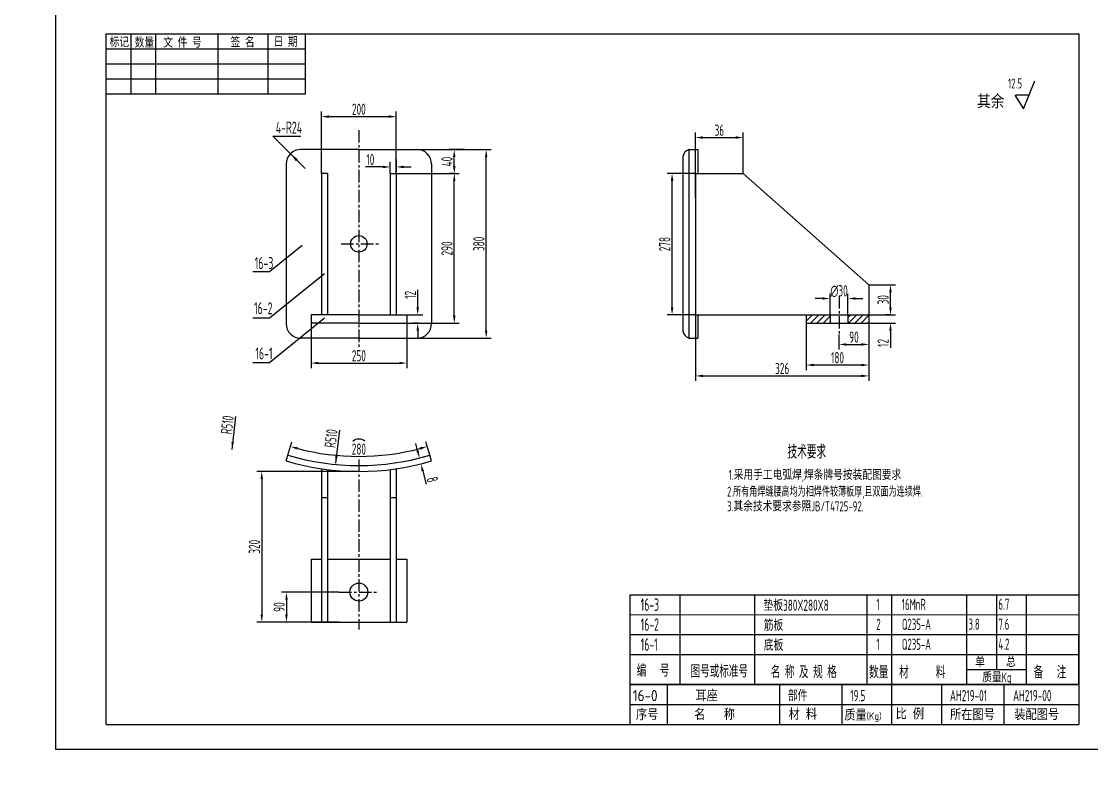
# Model space of a CAD drawing. Extents: x -1819 to 594, y -265 to 873.
# Drawn here: x -870.7 to -441.4, y -9.8 to 297.9 of the extents above; entities that cross this region are included whole.
import ezdxf
from ezdxf.enums import TextEntityAlignment as Align

# ---------------------------------------------------------------- set-up
doc = ezdxf.new("R2010")
doc.units = 0
doc.header["$LTSCALE"] = 2
doc.header["$MEASUREMENT"] = 0
doc.linetypes.add('CENTERX2', pattern=[4, 2.5, -0.5, 0.5, -0.5])
doc.layers.get('0').update_dxf_attribs({"linetype": 'CONTINUOUS'})
doc.layers.get('DEFPOINTS').update_dxf_attribs({"linetype": 'CONTINUOUS'})
for name, color, linetype in [('16CEN', 6, 'CENTERX2'), ('16CON', 4, 'CONTINUOUS'), ('16CON1', 4, 'CONTINUOUS'), ('16CON2', 3, 'CONTINUOUS'), ('16TXT', 3, 'CONTINUOUS')]:
    doc.layers.add(name, color=color, linetype=linetype)
doc.styles.add('HZ', font='ascii.shx', dxfattribs={"width": 0.7, "bigfont": 'hztxt2.shx'})
doc.dimstyles.get("Standard").update_dxf_attribs({"dimtxt": 4.5, "dimasz": 3, "dimexe": 2, "dimexo": 0.0625, "dimgap": 0.7, "dimtad": 1, "dimdec": 4, "dimzin": 0, "dimtxsty": 'HZ', "dimcen": 0.09, "dimazin": 3, "dimtfac": 1, "dimtdec": 4, "dimtofl": 0, "dimtmove": 0, "dimatfit": 3, "dimtolj": 1, "dimtzin": 0})

# ---------------------------------------------------------------- blocks, each defined once
blk = doc.blocks.new('*D162')
at = {"color": 0, "linetype": 'BYBLOCK'}
for p, q in [((158.06, 329.04), (187.06, 329.04)), ((185.06, 326.04), (185.06, 314.64)), ((174.11, 311.64), (187.06, 311.64)), ((-600.35, 184.13), (-600.35, 153.7)), ((-530.75, 176.83), (-530.75, 153.7)), ((-597.35, 155.7), (-533.75, 155.7))]:
    blk.add_line(p, q, dxfattribs=at)
for points in [[(184.56, 326.04), (185.56, 326.04), (185.06, 329.04)], [(184.56, 314.64), (185.56, 314.64), (185.06, 311.64)], [(-597.35, 156.2), (-597.35, 155.2), (-600.35, 155.7)], [(-533.75, 156.2), (-533.75, 155.2), (-530.75, 155.7)]]:
    blk.add_solid(points, dxfattribs=at)
at = {"layer": 'DEFPOINTS', "color": 0, "linetype": 'BYBLOCK'}
for p in [(157.99, 329.04), (174.05, 311.64), (185.06, 311.64), (-600.35, 184.19), (-530.75, 176.89), (-530.75, 155.7)]:
    blk.add_point(p, dxfattribs=at)
at = {"color": 0, "linetype": 'BYBLOCK', "insert": (182.11, 320.34), "char_height": 4.5, "attachment_point": 5, "rotation": 90, "style": 'HZ'}
blk.add_mtext('\\A1;172', dxfattribs=at)
at = {"color": 0, "linetype": 'BYBLOCK', "insert": (-565.55, 158.65), "char_height": 4.5, "attachment_point": 5, "style": 'HZ'}
blk.add_mtext('\\A1;326', dxfattribs=at)
blk = doc.blocks.new('*D169')
at = {"color": 0, "linetype": 'BYBLOCK'}
for p, q in [((-331.72, 241.26), (-336.56, 241.26)), ((-334.56, 192.86), (-334.56, 238.26)), ((-316.7, 189.86), (-336.56, 189.86)), ((-743.18, 133.95), (-744.67, 120.68))]:
    blk.add_line(p, q, dxfattribs=at)
for points in [[(-335.06, 238.26), (-334.06, 238.26), (-334.56, 241.26)], [(-335.06, 192.86), (-334.06, 192.86), (-334.56, 189.86)], [(-744.83, 123.72), (-743.83, 123.6), (-744.67, 120.68)]]:
    blk.add_solid(points, dxfattribs=at)
at = {"layer": 'DEFPOINTS', "color": 0, "linetype": 'BYBLOCK'}
for p in [(-334.56, 241.26), (-331.66, 241.26), (-735.35, 203.61), (-316.63, 189.86), (-744.67, 120.68)]:
    blk.add_point(p, dxfattribs=at)
at = {"color": 0, "linetype": 'BYBLOCK', "char_height": 4.5, "attachment_point": 5, "style": 'HZ'}
for s, insert, rotation in [('\\A1;540', (-337.51, 215.56), 90), ('\\A1;R510', (-746.52, 130.62), 83.5919)]:
    blk.add_mtext(s, dxfattribs=dict(at, insert=insert, rotation=rotation))
blk = doc.blocks.new('*D218')
at = {"color": 0, "linetype": 'BYBLOCK'}
for p, q in [((-763.79, 123.94), (-762.2, 129.3)), ((-706.91, 123.94), (-708.5, 129.3))]:
    blk.add_line(p, q, dxfattribs=at)
blk.add_arc((-735.35, 219.9), 96.5, 255.2741, 284.7259, dxfattribs=at)
for points in [[(-760.02, 126.09), (-759.75, 127.05), (-762.77, 127.38)], [(-710.96, 127.05), (-710.69, 126.09), (-707.93, 127.38)]]:
    blk.add_solid(points, dxfattribs=at)
at = {"layer": 'DEFPOINTS', "color": 0, "linetype": 'BYBLOCK'}
for p in [(-764.49, 121.58), (-763.81, 123.88), (-744.6, 123.85), (-706.9, 123.88), (-706.21, 121.58)]:
    blk.add_point(p, dxfattribs=at)
at = {"color": 0, "linetype": 'BYBLOCK', "insert": (-735.35, 126.35), "char_height": 4.5, "attachment_point": 5, "style": 'HZ'}
blk.add_mtext('\\A1;280', dxfattribs=at)
blk = doc.blocks.new('*D217')
at = {"color": 0, "linetype": 'BYBLOCK'}
for p, q in [((-711.77, 125.66), (-712.49, 128.57)), ((-710.98, 122.77), (-709.1, 123.24)), ((-710.39, 120.44), (-708.52, 120.91)), ((-709.73, 117.51), (-708.42, 112.28))]:
    blk.add_line(p, q, dxfattribs=at)
for points in [[(-711.28, 125.78), (-712.25, 125.54), (-711.04, 122.75)], [(-709.24, 117.64), (-710.21, 117.39), (-710.46, 120.42)]]:
    blk.add_solid(points, dxfattribs=at)
at = {"layer": 'DEFPOINTS', "color": 0, "linetype": 'BYBLOCK'}
for p in [(-711.04, 122.75), (-710.46, 120.42), (-710.46, 120.42)]:
    blk.add_point(p, dxfattribs=at)
at = {"color": 0, "linetype": 'BYBLOCK', "insert": (-705.85, 114.16), "char_height": 4.5, "attachment_point": 5, "rotation": 284.0507, "style": 'HZ'}
blk.add_mtext('\\A1;8', dxfattribs=at)
blk = doc.blocks.new('*D203')
at = {"color": 0, "linetype": 'BYBLOCK'}
for p, q in [((-750.35, 236.94), (-750.35, 261.71)), ((-747.35, 259.71), (-723.35, 259.71)), ((-720.35, 236.94), (-720.35, 261.71))]:
    blk.add_line(p, q, dxfattribs=at)
for points in [[(-747.35, 260.21), (-747.35, 259.21), (-750.35, 259.71)], [(-723.35, 260.21), (-723.35, 259.21), (-720.35, 259.71)]]:
    blk.add_solid(points, dxfattribs=at)
at = {"layer": 'DEFPOINTS', "color": 0, "linetype": 'BYBLOCK'}
for p in [(-720.35, 259.71), (-750.35, 236.87), (-720.35, 236.87)]:
    blk.add_point(p, dxfattribs=at)
at = {"color": 0, "linetype": 'BYBLOCK', "insert": (-735.35, 262.66), "char_height": 4.5, "attachment_point": 5, "style": 'HZ'}
blk.add_mtext('\\A1;200', dxfattribs=at)
blk = doc.blocks.new('*D205')
at = {"color": 0, "linetype": 'BYBLOCK'}
for p, q in [((-715.83, 246.47), (-682.29, 246.47)), ((-684.29, 173.87), (-684.29, 243.47)), ((-711.82, 170.87), (-682.29, 170.87))]:
    blk.add_line(p, q, dxfattribs=at)
for points in [[(-684.79, 243.47), (-683.79, 243.47), (-684.29, 246.47)], [(-684.79, 173.87), (-683.79, 173.87), (-684.29, 170.87)]]:
    blk.add_solid(points, dxfattribs=at)
at = {"layer": 'DEFPOINTS', "color": 0, "linetype": 'BYBLOCK'}
for p in [(-715.89, 246.47), (-684.29, 246.47), (-711.88, 170.87)]:
    blk.add_point(p, dxfattribs=at)
at = {"color": 0, "linetype": 'BYBLOCK', "insert": (-687.24, 208.67), "char_height": 4.5, "attachment_point": 5, "rotation": 90, "style": 'HZ'}
blk.add_mtext('\\A1;380', dxfattribs=at)
blk = doc.blocks.new('*D207')
at = {"color": 0, "linetype": 'BYBLOCK'}
for p, q in [((-697.14, 236.87), (-699.08, 236.87)), ((-697.08, 179.8), (-697.08, 233.87)), ((-716.09, 176.8), (-695.08, 176.8))]:
    blk.add_line(p, q, dxfattribs=at)
for points in [[(-697.58, 233.87), (-696.58, 233.87), (-697.08, 236.87)], [(-697.58, 179.8), (-696.58, 179.8), (-697.08, 176.8)]]:
    blk.add_solid(points, dxfattribs=at)
at = {"layer": 'DEFPOINTS', "color": 0, "linetype": 'BYBLOCK'}
for p in [(-697.08, 236.87), (-697.08, 236.87), (-716.15, 176.8)]:
    blk.add_point(p, dxfattribs=at)
at = {"color": 0, "linetype": 'BYBLOCK', "insert": (-700.03, 206.84), "char_height": 4.5, "attachment_point": 5, "rotation": 90, "style": 'HZ'}
blk.add_mtext('\\A1;290', dxfattribs=at)
blk = doc.blocks.new('*D202')
at = {"color": 0, "linetype": 'BYBLOCK'}
for p, q in [((-754.55, 176.81), (-754.55, 158.85)), ((-716.15, 176.81), (-716.15, 158.85)), ((-751.55, 160.85), (-719.15, 160.85))]:
    blk.add_line(p, q, dxfattribs=at)
for points in [[(-751.55, 161.35), (-751.55, 160.35), (-754.55, 160.85)], [(-719.15, 161.35), (-719.15, 160.35), (-716.15, 160.85)]]:
    blk.add_solid(points, dxfattribs=at)
at = {"layer": 'DEFPOINTS', "color": 0, "linetype": 'BYBLOCK'}
for p in [(-754.55, 176.87), (-716.15, 176.87), (-716.15, 160.85)]:
    blk.add_point(p, dxfattribs=at)
at = {"color": 0, "linetype": 'BYBLOCK', "insert": (-735.35, 163.8), "char_height": 4.5, "attachment_point": 5, "style": 'HZ'}
blk.add_mtext('\\A1;250', dxfattribs=at)
blk = doc.blocks.new('*D208')
at = {"color": 0, "linetype": 'BYBLOCK'}
for p, q in [((-711.75, 183.23), (-711.75, 190.18)), ((-716.09, 180.23), (-709.75, 180.23)), ((-711.44, 176.8), (-713.75, 176.8)), ((-711.75, 173.8), (-711.75, 170.8))]:
    blk.add_line(p, q, dxfattribs=at)
for points in [[(-712.25, 183.23), (-711.25, 183.23), (-711.75, 180.23)], [(-712.25, 173.8), (-711.25, 173.8), (-711.75, 176.8)]]:
    blk.add_solid(points, dxfattribs=at)
at = {"layer": 'DEFPOINTS', "color": 0, "linetype": 'BYBLOCK'}
for p in [(-716.15, 180.23), (-711.75, 180.23), (-711.37, 176.8)]:
    blk.add_point(p, dxfattribs=at)
at = {"color": 0, "linetype": 'BYBLOCK', "insert": (-714.7, 188.21), "char_height": 4.5, "attachment_point": 5, "rotation": 90, "style": 'HZ'}
blk.add_mtext('\\A1;12', dxfattribs=at)
blk = doc.blocks.new('*D204')
at = {"color": 0, "linetype": 'BYBLOCK'}
for p, q in [((-722.75, 236.94), (-722.75, 241.53)), ((-720.35, 242.53), (-720.35, 237.53)), ((-725.75, 239.53), (-732.7, 239.53)), ((-717.35, 239.53), (-714.35, 239.53))]:
    blk.add_line(p, q, dxfattribs=at)
for points in [[(-725.75, 240.03), (-725.75, 239.03), (-722.75, 239.53)], [(-717.35, 240.03), (-717.35, 239.03), (-720.35, 239.53)]]:
    blk.add_solid(points, dxfattribs=at)
at = {"layer": 'DEFPOINTS', "color": 0, "linetype": 'BYBLOCK'}
for p in [(-720.35, 242.6), (-722.75, 239.53), (-722.75, 236.87)]:
    blk.add_point(p, dxfattribs=at)
at = {"color": 0, "linetype": 'BYBLOCK', "insert": (-730.73, 242.48), "char_height": 4.5, "attachment_point": 5, "style": 'HZ'}
blk.add_mtext('\\A1;10', dxfattribs=at)
blk = doc.blocks.new('*D206')
at = {"color": 0, "linetype": 'BYBLOCK'}
for p, q in [((-693.01, 246.47), (-699.08, 246.47)), ((-697.08, 239.87), (-697.08, 243.47)), ((-720.29, 236.87), (-695.08, 236.87))]:
    blk.add_line(p, q, dxfattribs=at)
for points in [[(-697.58, 243.47), (-696.58, 243.47), (-697.08, 246.47)], [(-697.58, 239.87), (-696.58, 239.87), (-697.08, 236.87)]]:
    blk.add_solid(points, dxfattribs=at)
at = {"layer": 'DEFPOINTS', "color": 0, "linetype": 'BYBLOCK'}
for p in [(-697.08, 246.47), (-692.94, 246.47), (-720.35, 236.87)]:
    blk.add_point(p, dxfattribs=at)
at = {"color": 0, "linetype": 'BYBLOCK', "insert": (-700.03, 241.67), "char_height": 4.5, "attachment_point": 5, "rotation": 90, "style": 'HZ'}
blk.add_mtext('\\A1;40', dxfattribs=at)
blk = doc.blocks.new('*D213')
at = {"color": 0, "linetype": 'BYBLOCK'}
for p, q in [((-600.35, 227.13), (-600.35, 253.31)), ((-581.17, 236.96), (-581.17, 253.31)), ((-597.35, 251.31), (-584.17, 251.31))]:
    blk.add_line(p, q, dxfattribs=at)
for points in [[(-597.35, 251.81), (-597.35, 250.81), (-600.35, 251.31)], [(-584.17, 251.81), (-584.17, 250.81), (-581.17, 251.31)]]:
    blk.add_solid(points, dxfattribs=at)
at = {"layer": 'DEFPOINTS', "color": 0, "linetype": 'BYBLOCK'}
for p in [(-581.17, 251.31), (-581.17, 236.89), (-600.35, 227.07)]:
    blk.add_point(p, dxfattribs=at)
at = {"color": 0, "linetype": 'BYBLOCK', "insert": (-590.76, 254.26), "char_height": 4.5, "attachment_point": 5, "style": 'HZ'}
blk.add_mtext('\\A1;36', dxfattribs=at)
blk = doc.blocks.new('*D209')
at = {"color": 0, "linetype": 'BYBLOCK'}
for p, q in [((-600.41, 236.89), (-611.71, 236.89)), ((-609.71, 183.25), (-609.71, 233.89)), ((-600.41, 180.25), (-611.71, 180.25))]:
    blk.add_line(p, q, dxfattribs=at)
for points in [[(-610.21, 233.89), (-609.21, 233.89), (-609.71, 236.89)], [(-610.21, 183.25), (-609.21, 183.25), (-609.71, 180.25)]]:
    blk.add_solid(points, dxfattribs=at)
at = {"layer": 'DEFPOINTS', "color": 0, "linetype": 'BYBLOCK'}
for p in [(-609.71, 236.89), (-600.35, 236.89), (-600.35, 180.25)]:
    blk.add_point(p, dxfattribs=at)
at = {"color": 0, "linetype": 'BYBLOCK', "insert": (-612.66, 208.57), "char_height": 4.5, "attachment_point": 5, "rotation": 90, "style": 'HZ'}
blk.add_mtext('\\A1;278', dxfattribs=at)
blk = doc.blocks.new('*D210')
at = {"color": 0, "linetype": 'BYBLOCK'}
for p, q in [((-530.69, 192.25), (-520.1, 192.25)), ((-522.1, 183.25), (-522.1, 189.25)), ((-530.69, 180.25), (-520.1, 180.25))]:
    blk.add_line(p, q, dxfattribs=at)
for points in [[(-522.6, 189.25), (-521.6, 189.25), (-522.1, 192.25)], [(-522.6, 183.25), (-521.6, 183.25), (-522.1, 180.25)]]:
    blk.add_solid(points, dxfattribs=at)
at = {"layer": 'DEFPOINTS', "color": 0, "linetype": 'BYBLOCK'}
for p in [(-530.75, 192.25), (-522.1, 192.25), (-530.75, 180.25)]:
    blk.add_point(p, dxfattribs=at)
at = {"color": 0, "linetype": 'BYBLOCK', "insert": (-525.05, 186.25), "char_height": 4.5, "attachment_point": 5, "rotation": 90, "style": 'HZ'}
blk.add_mtext('\\A1;30', dxfattribs=at)
blk = doc.blocks.new('*D211')
at = {"color": 0, "linetype": 'BYBLOCK'}
for p, q in [((-522.1, 183.25), (-522.1, 186.25)), ((-530.69, 176.89), (-520.1, 176.89)), ((-522.16, 180.25), (-524.1, 180.25)), ((-522.1, 173.89), (-522.1, 166.94))]:
    blk.add_line(p, q, dxfattribs=at)
for points in [[(-522.6, 183.25), (-521.6, 183.25), (-522.1, 180.25)], [(-522.6, 173.89), (-521.6, 173.89), (-522.1, 176.89)]]:
    blk.add_solid(points, dxfattribs=at)
at = {"layer": 'DEFPOINTS', "color": 0, "linetype": 'BYBLOCK'}
for p in [(-530.75, 176.89), (-522.1, 180.25), (-522.1, 176.89)]:
    blk.add_point(p, dxfattribs=at)
at = {"color": 0, "linetype": 'BYBLOCK', "insert": (-525.05, 168.92), "char_height": 4.5, "attachment_point": 5, "rotation": 90, "style": 'HZ'}
blk.add_mtext('\\A1;12', dxfattribs=at)
blk = doc.blocks.new('*D215')
at = {"color": 0, "linetype": 'BYBLOCK'}
for p, q in [((-555.95, 176.83), (-555.95, 158.06)), ((-530.75, 163.36), (-530.75, 158.06)), ((-533.75, 160.06), (-552.95, 160.06))]:
    blk.add_line(p, q, dxfattribs=at)
for points in [[(-552.95, 160.56), (-552.95, 159.56), (-555.95, 160.06)], [(-533.75, 160.56), (-533.75, 159.56), (-530.75, 160.06)]]:
    blk.add_solid(points, dxfattribs=at)
at = {"layer": 'DEFPOINTS', "color": 0, "linetype": 'BYBLOCK'}
for p in [(-555.95, 176.89), (-530.75, 163.43), (-555.95, 160.06)]:
    blk.add_point(p, dxfattribs=at)
at = {"color": 0, "linetype": 'BYBLOCK', "insert": (-543.35, 163.01), "char_height": 4.5, "attachment_point": 5, "style": 'HZ'}
blk.add_mtext('\\A1;180', dxfattribs=at)
blk = doc.blocks.new('*D216')
at = {"color": 0, "linetype": 'BYBLOCK'}
for p, q in [((-549.35, 186.75), (-552.35, 186.75)), ((-546.35, 180.32), (-546.35, 188.75)), ((-539.15, 180.32), (-539.15, 188.75)), ((-536.15, 186.75), (-533.15, 186.75))]:
    blk.add_line(p, q, dxfattribs=at)
for points in [[(-549.35, 187.25), (-549.35, 186.25), (-546.35, 186.75)], [(-536.15, 187.25), (-536.15, 186.25), (-539.15, 186.75)]]:
    blk.add_solid(points, dxfattribs=at)
at = {"layer": 'DEFPOINTS', "color": 0, "linetype": 'BYBLOCK'}
for p in [(-546.35, 186.75), (-546.35, 180.25), (-539.15, 180.25)]:
    blk.add_point(p, dxfattribs=at)
at = {"color": 0, "linetype": 'BYBLOCK', "insert": (-542.75, 189.7), "char_height": 4.5, "attachment_point": 5, "style": 'HZ'}
blk.add_mtext('\\A1;∅30', dxfattribs=at)
blk = doc.blocks.new('*D214')
at = {"color": 0, "linetype": 'BYBLOCK'}
for p, q in [((-542.75, 172.29), (-542.75, 166.32)), ((-539.75, 168.32), (-533.75, 168.32)), ((-530.75, 169.52), (-530.75, 166.32))]:
    blk.add_line(p, q, dxfattribs=at)
for points in [[(-539.75, 168.82), (-539.75, 167.82), (-542.75, 168.32)], [(-533.75, 168.82), (-533.75, 167.82), (-530.75, 168.32)]]:
    blk.add_solid(points, dxfattribs=at)
at = {"layer": 'DEFPOINTS', "color": 0, "linetype": 'BYBLOCK'}
for p in [(-542.75, 172.35), (-530.75, 169.59), (-530.75, 168.32)]:
    blk.add_point(p, dxfattribs=at)
at = {"color": 0, "linetype": 'BYBLOCK', "insert": (-536.75, 171.27), "char_height": 4.5, "attachment_point": 5, "style": 'HZ'}
blk.add_mtext('\\A1;90', dxfattribs=at)
blk = doc.blocks.new('*D240')
at = {"color": 0, "linetype": 'BYBLOCK'}
for p, q in [((-365.91, 847.84), (-365.91, 863.32)), ((-256.91, 847.7), (-256.91, 863.32)), ((-362.91, 861.32), (-259.91, 861.32)), ((-735.41, 117.36), (-776.31, 117.36)), ((-774.31, 114.36), (-774.31, 59.98)), ((-754.61, 56.98), (-776.31, 56.98))]:
    blk.add_line(p, q, dxfattribs=at)
for points in [[(-362.91, 861.82), (-362.91, 860.82), (-365.91, 861.32)], [(-259.91, 861.82), (-259.91, 860.82), (-256.91, 861.32)], [(-774.81, 114.36), (-773.81, 114.36), (-774.31, 117.36)], [(-774.81, 59.98), (-773.81, 59.98), (-774.31, 56.98)]]:
    blk.add_solid(points, dxfattribs=at)
at = {"layer": 'DEFPOINTS', "color": 0, "linetype": 'BYBLOCK'}
for p in [(-256.91, 861.32), (-365.91, 847.78), (-256.91, 847.64), (-735.35, 117.36), (-774.31, 56.98), (-754.55, 56.98)]:
    blk.add_point(p, dxfattribs=at)
at = {"color": 0, "linetype": 'BYBLOCK', "insert": (-311.41, 864.27), "char_height": 4.5, "attachment_point": 5, "style": 'HZ'}
blk.add_mtext('\\A1;∅1090', dxfattribs=at)
at = {"color": 0, "linetype": 'BYBLOCK', "insert": (-777.26, 87.17), "char_height": 4.5, "attachment_point": 5, "rotation": 90, "style": 'HZ'}
blk.add_mtext('\\A1;320', dxfattribs=at)
blk = doc.blocks.new('*D241')
at = {"color": 0, "linetype": 'BYBLOCK'}
for p, q in [((-363.41, 846.41), (-363.41, 857.76)), ((-360.41, 855.76), (-262.46, 855.76)), ((-259.46, 846.41), (-259.46, 857.76)), ((-743.35, 68.98), (-766.4, 68.98)), ((-764.4, 65.98), (-764.4, 59.98)), ((-743.28, 56.98), (-766.4, 56.98))]:
    blk.add_line(p, q, dxfattribs=at)
for points in [[(-360.41, 856.26), (-360.41, 855.26), (-363.41, 855.76)], [(-262.46, 856.26), (-262.46, 855.26), (-259.46, 855.76)], [(-764.9, 65.98), (-763.9, 65.98), (-764.4, 68.98)], [(-764.9, 59.98), (-763.9, 59.98), (-764.4, 56.98)]]:
    blk.add_solid(points, dxfattribs=at)
at = {"layer": 'DEFPOINTS', "color": 0, "linetype": 'BYBLOCK'}
for p in [(-259.46, 855.76), (-363.41, 846.34), (-259.46, 846.34), (-743.29, 68.98), (-764.4, 56.98), (-743.22, 56.98)]:
    blk.add_point(p, dxfattribs=at)
at = {"color": 0, "linetype": 'BYBLOCK', "insert": (-311.44, 858.71), "char_height": 4.5, "attachment_point": 5, "style": 'HZ'}
blk.add_mtext('\\A1;∅1042', dxfattribs=at)
at = {"color": 0, "linetype": 'BYBLOCK', "insert": (-767.35, 62.98), "char_height": 4.5, "attachment_point": 5, "rotation": 90, "style": 'HZ'}
blk.add_mtext('\\A1;90', dxfattribs=at)
blk = doc.blocks.new('*D242')
at = {"color": 0, "linetype": 'BYBLOCK'}
for p, q in [((-361.41, 846.41), (-361.41, 852.49)), ((-358.41, 850.49), (-264.41, 850.49)), ((-261.41, 846.41), (-261.41, 852.49)), ((-932.01, 186.91), (-932.01, 200.41)), ((-950.1, 183.91), (-930.01, 183.91)), ((-947.91, 181.79), (-930.01, 181.79)), ((-932.01, 178.79), (-932.01, 175.79))]:
    blk.add_line(p, q, dxfattribs=at)
for points in [[(-358.41, 850.99), (-358.41, 849.99), (-361.41, 850.49)], [(-264.41, 850.99), (-264.41, 849.99), (-261.41, 850.49)], [(-932.51, 186.91), (-931.51, 186.91), (-932.01, 183.91)], [(-932.51, 178.79), (-931.51, 178.79), (-932.01, 181.79)]]:
    blk.add_solid(points, dxfattribs=at)
at = {"layer": 'DEFPOINTS', "color": 0, "linetype": 'BYBLOCK'}
for p in [(-261.41, 850.49), (-361.41, 846.34), (-261.41, 846.34), (-950.16, 183.91), (-947.98, 181.79), (-932.01, 183.91)]:
    blk.add_point(p, dxfattribs=at)
at = {"color": 0, "linetype": 'BYBLOCK', "insert": (-311.41, 853.44), "char_height": 4.5, "attachment_point": 5, "style": 'HZ'}
blk.add_mtext('\\A1;∅996', dxfattribs=at)
at = {"color": 0, "linetype": 'BYBLOCK', "insert": (-935.18, 195.16), "char_height": 4.5, "attachment_point": 5, "rotation": 90, "style": 'HZ'}
blk.add_mtext('\\A1;4X45°', dxfattribs=at)

msp = doc.modelspace()

# ---------------------------------------------------------------- hatches: boundary and pattern name
at = {"layer": '16CON2'}
h = msp.add_hatch(dxfattribs=at)
h.set_pattern_fill('ANSI31', color=256, scale=14.4, style=0)
h.set_pattern_definition([(45, (274.4363, -557.441), (-1.2727922, 1.2727922), [])])
h.paths.add_polyline_path([(-555.94844, 180.2548), (-555.94844, 176.8948), (-546.34844, 176.8948), (-546.34844, 180.2548)])
h.paths.add_polyline_path([(-530.74844, 176.8948), (-530.74844, 180.2548), (-539.14844, 180.2548), (-539.14844, 176.8948)])

# ---------------------------------------------------------------- linework, layer by layer
for p in [(-446.49588, 292.90469), (-836.74588, 15.90469), (-626.49588, 15.90469)]:
    msp.add_line(p, (-446.49588, 15.90469))
at = {"color": 3, "linetype": 'BYBLOCK'}
msp.add_line((-756.87583, 238.85358), (-769.89495, 251.93532), dxfattribs=at)
at = {"color": 4}
for q in [(-446.49874, 51.93045), (-626.49587, 31.90469)]:
    msp.add_line((-446.49588, 31.93045), q, dxfattribs=at)
for points in [[(-836.74588, 15.90469), (-836.74588, 292.90469), (-656.74588, 292.90469)], [(-656.74588, 292.90469), (-446.49588, 292.90469)]]:
    msp.add_lwpolyline(points)
at = {"color": 3, "linetype": 'BYBLOCK'}
msp.add_solid([(-759.8273, 242.66982), (-760.67787, 241.82333), (-762.79206, 244.79826)], dxfattribs=at)
at = {"layer": '16CEN'}
for p, q in [((-735.35143, 254.29905), (-735.35143, 167.21139)), ((-742.50002, 208.6748), (-726.7831, 208.6748)), ((-735.35143, 122.15959), (-735.35143, 53.92554)), ((-743.28932, 68.98155), (-727.32298, 68.98155))]:
    msp.add_line(p, q, dxfattribs=at)
msp.add_lwpolyline([(-542.74844, 187.71069), (-542.74844, 172.35069)], dxfattribs=at)
at = {"layer": '16CON'}
for p, q in [((-602.98844, 246.4948), (-599.38844, 246.4948)), ((-764.48852, 240.78198), (-764.48852, 176.56761)), ((-706.21434, 240.78198), (-706.21434, 176.56761)), ((-750.35143, 236.8748), (-750.35143, 180.2348)), ((-747.95143, 236.8748), (-747.95143, 180.2348)), ((-722.75143, 236.8748), (-722.75143, 180.2348)), ((-720.35143, 236.8748), (-720.35143, 180.2348)), ((-600.34844, 236.8948), (-581.16842, 236.8948)), ((-530.74844, 192.2548), (-581.16842, 236.8948)), ((-754.55143, 180.2348), (-754.55143, 176.8748)), ((-716.15143, 180.2348), (-716.15143, 176.8748)), ((-600.34844, 180.2548), (-530.74844, 180.2548)), ((-555.94844, 176.8948), (-530.74844, 176.8948)), ((-602.98844, 170.8948), (-599.38844, 170.8948)), ((-750.35143, 118.45958), (-750.35143, 56.98155)), ((-747.95143, 118.13361), (-747.95143, 56.98155)), ((-722.75143, 118.13361), (-722.75143, 56.98155)), ((-720.35143, 118.45958), (-720.35143, 56.98155)), ((-750.35143, 106.94806), (-747.95143, 106.94806)), ((-722.75143, 106.94806), (-720.35143, 106.94806)), ((-754.55143, 82.18155), (-754.55143, 56.98155)), ((-754.55143, 82.18155), (-750.35143, 82.18155)), ((-747.95143, 82.18155), (-722.75143, 82.18155)), ((-720.35143, 82.18155), (-716.15143, 82.18155)), ((-716.15143, 82.18155), (-716.15143, 56.98155)), ((-754.55143, 56.98155), (-716.15143, 56.98155))]:
    msp.add_line(p, q, dxfattribs=at)
for points in [[(-735.35143, 246.4748), (-758.82296, 246.4748)], [(-735.35143, 246.4748), (-711.8799, 246.4748)], [(-602.98844, 246.4948), (-602.98844, 170.8948)], [(-599.38844, 246.4948), (-599.38844, 236.8948)], [(-605.38844, 243.6451), (-605.38844, 173.74449)], [(-747.95143, 236.8748), (-750.35143, 236.8748)], [(-722.75143, 236.8748), (-720.35143, 236.8748)], [(-600.34844, 236.8948), (-600.34844, 180.2548)], [(-530.74844, 192.2548), (-530.74844, 176.8948)], [(-735.35143, 180.2348), (-754.55143, 180.2348)], [(-735.35143, 176.8748), (-754.55143, 176.8748)], [(-735.35143, 180.2348), (-716.15143, 180.2348)], [(-735.35143, 176.8748), (-716.15143, 176.8748)], [(-599.38844, 180.2548), (-599.38844, 170.8948)], [(-555.94844, 180.2548), (-555.94844, 176.8948)], [(-546.34844, 180.2548), (-546.34844, 176.8948)], [(-539.14844, 180.2548), (-539.14844, 176.8948)], [(-735.35143, 170.8748), (-758.82296, 170.8748)], [(-735.35143, 170.8748), (-711.8799, 170.8748)], [(-764.48852, 121.58312), (-763.8066, 123.8842)], [(-706.21434, 121.58312), (-706.89627, 123.8842)]]:
    msp.add_lwpolyline(points, dxfattribs=at)
for centre, radius in [((-735.35143, 208.6748), 3.31074), ((-735.35143, 68.98155), 3.6)]:
    msp.add_circle(centre, radius, dxfattribs=at)
for centre, radius, start, end in [((-758.7289, 240.71556), 5.76, 89.0643752, 180.6606984), ((-711.97396, 240.71556), 5.76, 359.3393016, 90.9356248), ((-601.74904, 243.0155), 3.69345, 109.6069243, 170.1851653), ((-758.7289, 176.63403), 5.76, 179.3393016, 270.9356248), ((-711.97396, 176.63403), 5.76, 269.0643752, 0.6606984), ((-601.74904, 174.37409), 3.69345, 189.8148347, 250.3930757), ((-735.35143, 219.90311), 102.54653, 253.4928317, 286.5071683), ((-735.35143, 219.90311), 100.14653, 253.4928317, 286.5071683)]:
    msp.add_arc(centre, radius, start, end, dxfattribs=at)
at = {"layer": '16CON1'}
for p, q in [((-626.49759, 43.90469), (-446.49759, 43.93045)), ((-446.49588, 31.93045), (-626.49587, 31.90469))]:
    msp.add_line(p, q, dxfattribs=at)
at = {"layer": '16CON2'}
for p, q in [((-856.99588, 599.90469), (-856.99588, 5.90469)), ((-769.89495, 251.93532), (-758.63287, 251.93532)), ((-758.15498, 208.06719), (-771.25991, 197.49797)), ((-771.25991, 197.49797), (-777.93249, 197.49797)), ((-749.10695, 196.69798), (-771.25991, 178.83147)), ((-771.25991, 178.83147), (-777.93249, 178.83147)), ((-749.10695, 178.83147), (-771.25991, 160.96497)), ((-771.25991, 160.96497), (-777.93249, 160.96497)), ((-626.50103, 67.90469), (-446.50103, 67.93045)), ((-626.49588, 15.90469), (-626.50103, 67.90469)), ((-606.49587, 31.90755), (-606.50103, 67.90755)), ((-576.49587, 31.91184), (-576.50103, 67.91184)), ((-531.49587, 31.91829), (-531.50103, 67.91829)), ((-521.49587, 31.91972), (-521.50103, 67.91972)), ((-491.49587, 31.92401), (-491.50103, 67.92401)), ((-479.49673, 37.92573), (-479.50103, 67.92573)), ((-467.49587, 31.92745), (-467.50103, 67.92745)), ((-626.49988, 59.90469), (-446.49988, 59.93045)), ((-626.49874, 51.90469), (-446.49874, 51.93045)), ((-491.49673, 37.92401), (-467.49673, 37.92745)), ((-626.49588, 31.90469), (-446.49588, 31.90469)), ((-856.99588, 5.90469), (-15.99588, 5.90469))]:
    msp.add_line(p, q, dxfattribs=at)
msp.add_arc((-735.34648, 126.81348), 3.5762, 48.2854091, 133.622604, dxfattribs=at)
at = {"layer": '16TXT'}
for p, q in [((-836.74588, 268.90469), (-836.74588, 292.90469)), ((-826.74588, 268.90469), (-826.74588, 292.90469)), ((-816.74588, 268.90469), (-816.74588, 292.90469)), ((-791.74588, 268.90469), (-791.74588, 292.90469)), ((-771.74588, 268.90469), (-771.74588, 292.90469)), ((-756.74588, 268.90469), (-756.74588, 292.90469)), ((-836.74588, 286.90469), (-756.74588, 286.90469)), ((-836.74588, 280.90469), (-756.74588, 280.90469)), ((-836.74588, 274.90469), (-756.74588, 274.90469)), ((-468.6885, 262.87929), (-464.1594, 274.01278)), ((-836.74588, 268.90469), (-756.74588, 268.90469)), ((-472.17814, 268.25669), (-468.6885, 262.87929)), ((-471.84068, 268.51097), (-466.53859, 268.51097)), ((-626.49588, 15.90469), (-626.49588, 31.90469)), ((-611.49588, 15.90469), (-611.49588, 31.90469)), ((-566.49588, 15.90469), (-566.49588, 31.90469)), ((-541.49588, 15.90469), (-541.49588, 31.90469)), ((-521.49588, 15.90469), (-521.49588, 31.90469)), ((-501.49588, 15.90469), (-501.49588, 31.90469)), ((-476.49588, 15.90469), (-476.49588, 31.90469)), ((-626.49588, 23.90469), (-446.49588, 23.90469))]:
    msp.add_line(p, q, dxfattribs=at)
at = {"layer": '16TXT', "const_width": 0.3}
msp.add_lwpolyline([(-446.49588, 31.93045), (-626.49588, 31.93045)], dxfattribs=at)
at = {"layer": 'DEFPOINTS', "color": 0, "linetype": 'BYBLOCK'}
for p in [(-762.79206, 244.79826), (-758.7289, 240.71556)]:
    msp.add_point(p, dxfattribs=at)

# ---------------------------------------------------------------- texts
at = {"layer": '16CON2', "style": 'HZ', "width": 0.7}
for s, p in [('4-R24', (-768.69268, 252.89254)), ('16-3', (-777.13178, 198.56463)), ('16-2', (-777.39869, 180.43146)), ('16-1', (-776.86488, 162.29829))]:
    msp.add_text(s, height=4.8, dxfattribs=at).set_placement(p)
at = {"layer": '16CON2', "style": 'HZ'}
for s, height, width, p in [('16-3', 5, 0.666667, (-622.31407, 61.43805)), (' 垫板380X280X8', 4.5, 0.7, (-574.7686, 61.44512)), ('1', 4.5, 0.666667, (-527.77665, 61.80389)), ('16MnR', 4.5, 0.666667, (-517.544, 61.80536)), ('6.7', 4.5, 0.666667, (-478.79893, 61.87267)), ('16-2', 5, 0.666667, (-622.31006, 53.43805)), ('筋板', 4.5, 0.666667, (-572.94025, 53.44512)), ('2', 4.5, 0.666667, (-527.77551, 53.80389)), ('Q235-A', 4.5, 0.666667, (-517.54286, 53.80536)), ('3.8', 4.5, 0.666667, (-490.79778, 53.87095)), ('7.6', 4.5, 0.666667, (-478.79778, 53.87267)), ('16-1', 5, 0.666667, (-622.31178, 45.43805)), ('底板', 4.5, 0.7, (-572.93911, 45.44512)), ('1', 4.5, 0.666667, (-527.77436, 45.80389)), ('Q235-A', 4.5, 0.666667, (-517.54171, 45.80536)), ('4.2', 4.5, 0.666667, (-478.79664, 45.87267))]:
    msp.add_text(s, height=height, rotation=0.0082005, dxfattribs=dict(at, width=width)).set_placement(p)
at = {"layer": '16TXT', "style": 'HZ'}
for s, height, width, p in [('标记', 4, 0.85, (-835.37156, 287.53546)), ('签 名', 4, 0.85, (-786.81249, 287.53546)), ('日 期', 4, 0.85, (-769.55734, 287.68817)), ('数量', 4, 0.85, (-825.29328, 287.38275)), ('文 件 号', 4, 0.85, (-813.84069, 287.38275)), ('12.5', 4, 0.75, (-474.93358, 271.00905)), ('部件', 4.5, 0.7, (-563.2459, 25.21953)), ('19.5', 4.5, 0.7, (-538.2459, 25.21953)), ('AH219-01', 4.5, 0.7, (-498.2459, 25.21953)), ('AH219-00', 4.5, 0.7, (-472.9254, 25.21953))]:
    msp.add_text(s, height=height, dxfattribs=dict(at, width=width)).set_placement(p)
msp.add_text('其余', height=5.499077, dxfattribs=at).set_placement((-487.35549, 262.97501), (-476.40316, 262.97501), align=Align.ALIGNED)
at = {"layer": '16TXT', "color": 3, "style": 'HZ'}
for s, height, width, p in [('技术要求', 5.5, 0.7, (-563.37398, 122.49912)), ('1.采用手工电弧焊,焊条牌号按装配图要求', 4, 0.75, (-587.00455, 113.99466)), ('2.所有角焊缝腰高均为相焊件较薄板厚,且双面为连续焊.', 4, 0.6, (-587.64219, 107.26484)), ('3.其余技术要求参照JB/T4725-92.', 4, 0.75, (-587.64219, 101.39254))]:
    msp.add_text(s, height=height, dxfattribs=dict(at, width=width)).set_placement(p)
at = {"layer": '16TXT', "style": 'HZ'}
for s, height, width, p in [('单', 4, 0.75, (-488.10272, 38.91422)), ('总', 4, 0.75, (-475.73905, 38.91599)), ('编   号', 5, 0.666667, (-623.89462, 35.02744)), ('图号或标准号', 5, 0.666667, (-602.255, 34.70965)), ('名 称 及 规 格', 5, 0.666667, (-570.06859, 34.45473)), ('数量', 5, 0.75, (-530.73761, 34.34763)), ('材      料', 5, 0.666667, (-518.60702, 34.34936)), ('备   注', 5, 0.666667, (-464.66717, 34.35708)), ('质量Kg', 4, 0.75, (-485.30069, 32.74029))]:
    msp.add_text(s, height=height, rotation=0.0082005, dxfattribs=dict(at, width=width)).set_placement(p)
for s, height, p in [('耳座', 4.5, (-600.35807, 25.21953)), ('16-0', 4.5, (-625.47102, 25.21953)), ('序号', 4.5, (-624.20426, 17.59219)), ('名   称', 4.5, (-600.80183, 17.69741)), ('材 料', 4.5, (-562.99996, 17.75372)), ('质量', 4.5, (-540.61892, 17.39745)), ('比 例', 4.5, (-520.04329, 17.88051)), ('所在图号', 4.5, (-498.19676, 17.58804)), ('装配图号', 4.5, (-472.42276, 17.64273)), ('(Kg)', 3, (-531.63248, 17.73675))]:
    msp.add_text(s, height=height, dxfattribs=at).set_placement(p)

# ---------------------------------------------------------------- dimensions: what is measured, and where the dimension line sits
at = {"layer": '16CON2'}
for base, p1, p2, text, picture, middle in [((-774.31125, 56.98155), (-735.35143, 117.35658), (-754.55143, 56.98155), '320', '*D240', (-777.26125, 87.16907)), ((-764.39856, 56.98155), (-743.28932, 68.98155), (-743.22144, 56.98155), '90', '*D241', (-767.34856, 62.98155)), ((-932.00751, 183.90826), (-947.97669, 181.78694), (-950.1602, 183.90826), '4X45%%D', '*D242', (-935.18251, 195.15826)), ((-697.08063, 246.4748), (-720.35143, 236.8748), (-692.94302, 246.4748), '40', '*D206', (-700.03063, 241.6748)), ((-684.29165, 246.4748), (-711.8799, 170.8748), (-715.88796, 246.4748), '380', '*D205', (-687.24165, 208.6748)), ((-697.08063, 236.8748), (-716.15143, 176.7998), (-697.08063, 236.8748), '290', '*D207', (-700.03063, 206.8373)), ((-609.70536, 236.8948), (-600.34844, 180.2548), (-600.34844, 236.8948), '278', '*D209', (-612.65536, 208.5748)), ((-711.75035, 180.2348), (-711.3742, 176.7998), (-716.15143, 180.2348), '12', '*D208', (-714.70035, 188.2098)), ((-522.1015, 192.2548), (-530.74844, 180.2548), (-530.74844, 192.2548), '30', '*D210', (-525.0515, 186.2548)), ((-522.1015, 176.8948), (-522.1015, 180.2548), (-530.74844, 176.8948), '12', '*D211', (-525.0515, 168.9198))]:
    dim = msp.add_linear_dim(base=base, p1=p1, p2=p2, angle=90, text=text, dimstyle='STANDARD', dxfattribs=at)
    dim.commit()
    dim.dimension.update_dxf_attribs({"geometry": picture, "text_midpoint": middle})
for base, p1, p2, text, picture, middle in [((-530.74844, 155.69922), (-600.34844, 184.18987), (-530.74844, 176.8948), '326', '*D162', (-565.54844, 158.64922)), ((-720.35143, 259.71172), (-750.35143, 236.8748), (-720.35143, 236.8748), '200', '*D203', (-735.35143, 262.66172)), ((-581.16842, 251.31243), (-600.34844, 227.06551), (-581.16842, 236.8948), '36', '*D213', (-590.75843, 254.26243)), ((-722.75143, 239.53034), (-720.35143, 242.59587), (-722.75143, 236.8748), '10', '*D204', (-730.72643, 242.48034)), ((-546.34844, 186.75494), (-539.14844, 180.2548), (-546.34844, 180.2548), '%%C30', '*D216', (-542.74844, 189.70494)), ((-716.15143, 160.84853), (-754.55143, 176.8748), (-716.15143, 176.8748), '250', '*D202', (-735.35143, 163.79853)), ((-555.94844, 160.06136), (-530.74844, 163.42737), (-555.94844, 176.8948), '180', '*D215', (-543.34844, 163.01136)), ((-530.74844, 168.32407), (-542.74844, 172.35069), (-530.74844, 169.58632), '90', '*D214', (-536.74844, 171.27407))]:
    dim = msp.add_linear_dim(base=base, p1=p1, p2=p2, text=text, dimstyle='STANDARD', dxfattribs=at)
    dim.commit()
    dim.dimension.update_dxf_attribs({"geometry": picture, "text_midpoint": middle})
for base, p1, p2, text, picture, middle, set_off in [((-376.20282, 246.69973), (-358.27425, 195.29973), (-373.29902, 246.69973), '540', '*D169', (-379.15282, 220.99973), (-41.63937, 5.43624)), ((-285.91955, 148.09973), (-312.98322, 165.49974), (-296.92921, 148.09973), '172', '*D162', (-288.86955, 156.79973), (-470.97639, -163.54515))]:
    dim = msp.add_linear_dim(base=base, p1=p1, p2=p2, angle=90, text=text, dimstyle='STANDARD', dxfattribs=at)
    dim.commit()
    dim.dimension.update_dxf_attribs({"geometry": picture, "text_midpoint": middle, "insert": set_off})
dim = msp.add_radius_dim(center=(-735.35143, 203.61252), mpoint=(-744.66589, 120.6785), text='R510', dimstyle='STANDARD', dxfattribs=at)
dim.commit()
dim.dimension.update_dxf_attribs({"geometry": '*D169', "text_midpoint": (-743.58606, 130.29306), "dimtype": 164})
dim = msp.add_angular_dim_2l(base=(-744.6046, 123.84727), line1=((-706.21434, 121.58312), (-706.89627, 123.8842)), line2=((-764.48852, 121.58312), (-763.8066, 123.8842)), text='280', dimstyle='STANDARD', dxfattribs=at)
dim.commit()
dim.dimension.update_dxf_attribs({"geometry": '*D218', "text_midpoint": (-735.35143, 123.40261), "dimtype": 162})
dim = msp.add_aligned_dim(p1=(-711.03784, 122.75283), p2=(-710.45517, 120.42464), distance=0, text='8', dimstyle='STANDARD', dxfattribs=at)
dim.commit()
dim.dimension.update_dxf_attribs({"geometry": '*D217', "text_midpoint": (-705.84541, 114.15625)})

doc.saveas('drawing.dxf')
